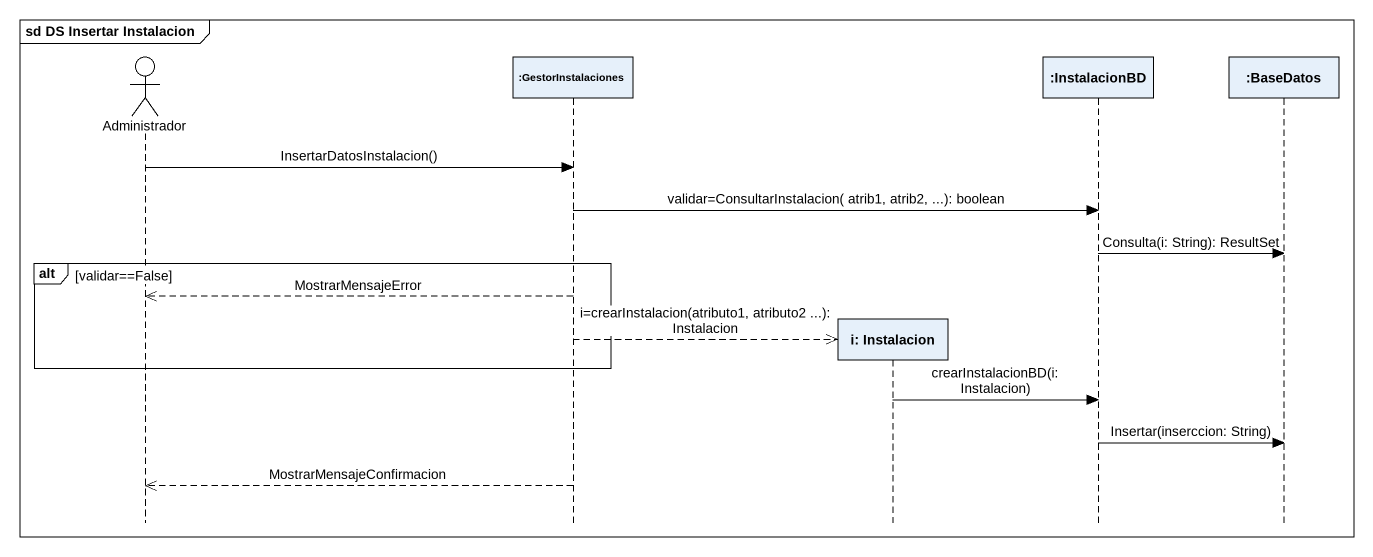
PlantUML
@startuml
mainframe sd DS Insertar Instalacion
hide footbox
actor Administrador
participant ":GestorInstalaciones" as GestorInstalaciones
participant "i: Instalacion" as i_Instalacion
participant ":InstalacionBD" as InstalacionBD
participant ":BaseDatos" as BaseDatos

Administrador -> GestorInstalaciones : InsertarDatosInstalacion()
GestorInstalaciones -> InstalacionBD : validar=ConsultarInstalacion( atrib1, atrib2, ...): boolean
InstalacionBD -> BaseDatos : Consulta(i: String): ResultSet
alt validar==False
  GestorInstalaciones -->> Administrador : MostrarMensajeError
  GestorInstalaciones -->> i_Instalacion ** : i=crearInstalacion(atributo1, atributo2 ...): Instalacion
end
i_Instalacion -> InstalacionBD : crearInstalacionBD(i: Instalacion)
InstalacionBD -> BaseDatos : Insertar(inserccion: String)
GestorInstalaciones -->> Administrador : MostrarMensajeConfirmacion
@enduml
